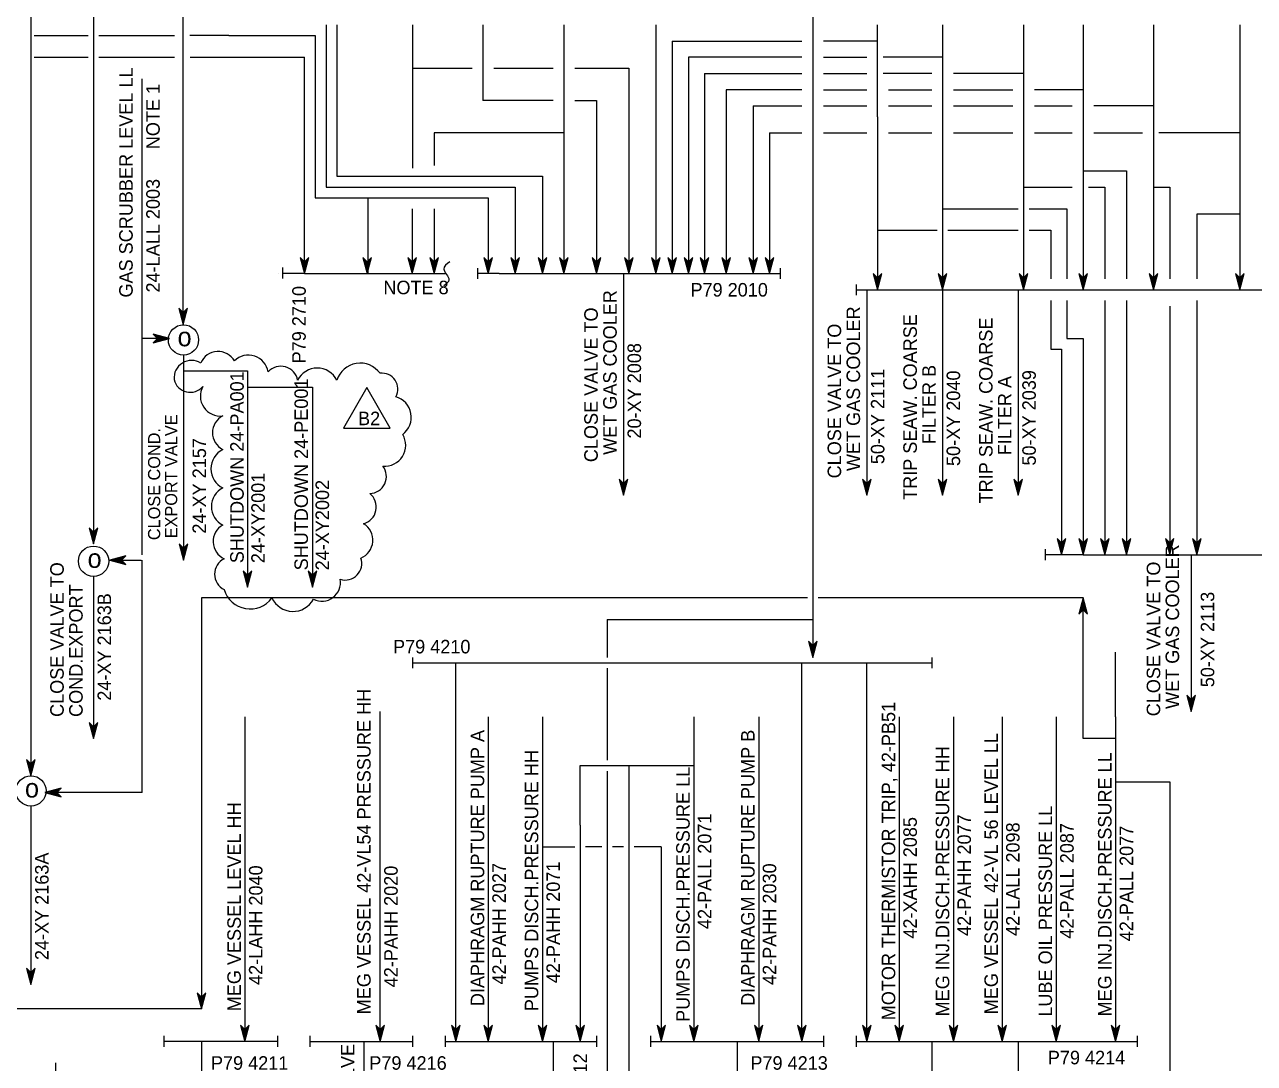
# Model space of a CAD drawing. Extents: x 0 to 841, y 0 to 594.
# Drawn here: x 114.3 to 341.7, y 225.9 to 418 of the extents above; entities that cross this region are included whole.
import ezdxf

# ---------------------------------------------------------------- set-up
doc = ezdxf.new("R2010")
doc.units = 0
for name, color, linetype in [('01-LIN-025-A', 7, 'Continuous'), ('12-LIN-100-A', 7, 'Continuous'), ('34-TXT-018', 7, 'Continuous'), ('50-REV-035-TRNG', 7, 'Continuous'), ('51-REV-035-CLD', 7, 'Continuous')]:
    doc.layers.add(name, color=color, linetype=linetype)

msp = doc.modelspace()

# ---------------------------------------------------------------- linework, layer by layer
at = {"layer": '01-LIN-025-A'}
msp.add_line((136, 320), (136, 408), dxfattribs=at)
msp.add_lwpolyline([(166, 372), (166, 380), (166, 380), (166, 412)], dxfattribs=at)
msp.add_spline([(192.88, 374.15), (191.78, 372.84), (192.72, 370.84), (191.78, 369.74)], degree=3, dxfattribs=at)
at = {"layer": '12-LIN-100-A'}
for p, q in [((115.43, 420), (115.43, 279.12)), ((127, 420), (127, 322)), ((143.53, 420), (143.53, 363)), ((260, 420), (260, 310)), ((170, 418), (170, 388)), ((172, 418), (172, 390)), ((186, 418), (186, 391.5)), ((199, 418), (199, 404)), ((214, 418), (214, 400)), ((231, 418), (231, 372)), ((272, 401), (272, 418)), ((284, 418), (284, 369)), ((299, 418), (299, 369)), ((310, 418), (310, 369)), ((323, 418), (323, 369)), ((339, 418), (339, 369)), ((116, 416), (126, 416)), ((128, 416), (142, 416)), ((152, 416), (144.8, 416)), ((152, 416), (168, 416)), ((168, 416), (168, 386)), ((234, 415), (234, 372)), ((234, 415), (258, 415)), ((272, 415), (262, 415)), ((116, 412), (126, 412)), ((128, 412), (142, 412)), ((144.88, 412), (166, 412)), ((258, 412), (237, 412)), ((237, 412), (237, 372)), ((262, 412), (270, 412)), ((284, 412), (273, 412)), ((186, 410), (197, 410)), ((201, 410), (212, 410)), ((216, 410), (226, 410)), ((226, 410), (226, 372)), ((240, 409), (240, 372)), ((240, 409), (258, 409)), ((262, 409), (270, 409)), ((282, 409), (273, 409)), ((299, 409), (286, 409)), ((258, 406), (244, 406)), ((244, 406), (244, 372)), ((262, 406), (270, 406)), ((274, 406), (282, 406)), ((286, 406), (297, 406)), ((310, 406), (301, 406)), ((212, 404), (198.98, 404)), ((216, 404), (220, 404)), ((220, 404), (220, 372)), ((249, 403), (249, 372)), ((249, 403), (258, 403)), ((262, 403), (270, 403)), ((274, 403), (282, 403)), ((286, 403), (297, 403)), ((301, 403), (308, 403)), ((323, 403), (312, 403)), ((214, 401), (214, 398)), ((272, 401), (272, 369)), ((214, 398), (190, 398)), ((190, 398), (190, 392)), ((214, 398), (214, 372)), ((252, 398), (252, 372)), ((252, 398), (258, 398)), ((262, 398), (270, 398)), ((274, 398), (282, 398)), ((286, 398), (297, 398)), ((301, 398), (308, 398)), ((312, 398), (321, 398)), ((339, 398), (324, 398)), ((172, 390), (207, 390)), ((207, 390), (210, 390)), ((210, 390), (210, 372)), ((310, 391), (317, 391)), ((317, 391), (318, 391)), ((318, 391), (318, 371)), ((170, 388), (174, 388)), ((174, 388), (202, 388)), ((202, 388), (205, 388)), ((205, 388), (205, 372)), ((299, 388), (308, 388)), ((311, 388), (314, 388)), ((314, 388), (314, 371)), ((323, 388), (326, 388)), ((326, 388), (326, 371)), ((168, 386), (200, 386)), ((177.78, 372), (177.78, 386)), ((200, 386), (200, 372)), ((185.94, 384), (185.94, 372)), ((190, 384), (190, 372)), ((284, 384), (298, 384)), ((300, 384), (307, 384)), ((307, 384), (307, 371)), ((339, 383), (331, 383)), ((331, 383), (331, 371)), ((272, 380), (282, 380)), ((282, 380), (283, 380)), ((285, 380), (286, 380)), ((286, 380), (296, 380)), ((296, 380), (298, 380)), ((300, 380), (304, 380)), ((304, 380), (304, 371)), ((161.98, 373.1), (161.98, 371.1)), ((198, 373), (198, 371)), ((254, 373), (254, 371)), ((161.26, 371.97), (161.26, 371.97)), ((166, 372), (162.05, 372)), ((166, 372), (192, 372)), ((202, 372), (198, 372)), ((202, 372), (254, 372)), ((225, 372), (225, 331)), ((268, 370), (268, 368)), ((268, 369), (328, 369)), ((270, 369), (270, 331)), ((284, 369), (284, 331)), ((298, 369), (298, 331)), ((328, 369), (374, 369)), ((304, 367), (304, 358)), ((307, 367), (307, 360)), ((314, 367), (314, 320)), ((318, 367), (318, 320)), ((331, 367), (331, 320)), ((326, 366), (326, 320)), ((140.79, 359.98), (136, 359.98)), ((141.03, 360), (141.03, 360)), ((307, 360), (310, 360)), ((310, 360), (310, 320)), ((304, 358), (306, 358)), ((306, 358), (306, 320)), ((143.64, 356.93), (143.64, 319.01)), ((143.64, 354), (155.5, 354)), ((155.5, 354), (155.5, 314)), ((155.5, 351), (167.5, 351)), ((167.5, 351), (167.5, 314)), ((303, 321), (303, 319)), ((130, 319), (135.83, 319)), ((136, 276), (136, 319)), ((310, 320), (303, 320)), ((310, 320), (390.66, 320)), ((330, 320), (330, 291)), ((127, 316), (127, 286)), ((160, 312), (147, 312)), ((147, 312), (147, 236)), ((259, 312), (160, 312)), ((265, 312), (261, 312)), ((310, 312), (265, 312)), ((310, 286), (310, 312)), ((260, 310), (260, 301)), ((222, 308), (260, 308)), ((222, 308), (222, 301)), ((186, 301), (186, 299)), ((282, 301), (282, 299)), ((316, 290), (316, 302)), ((186, 300), (282, 300)), ((194, 230), (194, 300)), ((222, 299), (222, 282)), ((258, 230), (258, 300)), ((270, 230), (270, 300)), ((155, 290), (155, 230)), ((180, 230), (180, 291)), ((200, 290), (200, 230)), ((210, 290), (210, 230)), ((238, 290), (238, 230)), ((250, 290), (250, 230)), ((276, 290), (276, 230)), ((286, 290), (286, 230)), ((295, 290), (295, 230)), ((305, 290), (305, 230)), ((316, 290), (316, 230)), ((316, 286), (310, 286)), ((217, 270), (217, 281)), ((217, 281), (238, 281)), ((222, 280), (222, 224)), ((226, 281), (226, 200)), ((238, 281), (238, 281)), ((316, 278), (326, 278)), ((326, 278), (326, 170)), ((136, 276), (119, 276)), ((115.43, 273.52), (115.43, 240.52)), ((217, 270), (217, 230)), ((210, 266), (216, 266)), ((221, 266), (218, 266)), ((225, 266), (223, 266)), ((232, 266), (227, 266)), ((232, 266), (232, 230)), ((147, 236), (90, 236)), ((140, 231), (140, 229)), ((161, 230), (140, 230)), ((147, 230), (147, 230)), ((147, 230), (147, 170)), ((161, 231), (161, 229)), ((167, 231), (167, 229)), ((167, 230), (186, 230)), ((177, 230), (177, 170)), ((186, 231), (186, 229)), ((192, 231), (192, 229)), ((192, 230), (220, 230)), ((212, 230), (212, 170)), ((220, 231), (220, 229)), ((230, 231), (230, 229)), ((230, 230), (262, 230)), ((243, 230), (243, 230)), ((246, 230), (246, 170)), ((262, 231), (262, 229)), ((268, 231), (268, 229)), ((268, 230), (303, 230)), ((282, 230), (282, 170)), ((298, 230), (298, 222)), ((303, 230), (315, 230)), ((313, 230), (313, 230)), ((315, 230), (315, 230)), ((315, 230), (320, 230)), ((320, 231), (320, 229)), ((120, 226), (120, 198))]:
    msp.add_line(p, q, dxfattribs=at)
for centre in [(143.64, 359.73), (127.01, 318.8), (127.01, 318.8), (115.43, 276.32), (115.43, 276.32)]:
    msp.add_circle(centre, 2.8, dxfattribs=at)
at = {"layer": '34-TXT-018'}
for p, q in [((166, 374.2), (165.2, 375)), ((165.2, 375), (166, 372)), ((166, 374), (165.4, 374.6)), ((165.4, 374.6), (166, 372.4)), ((166, 373.8), (165.6, 374.2)), ((165.6, 374.2), (166, 372.8)), ((166, 373.6), (165.8, 373.8)), ((165.8, 373.8), (166, 373.2)), ((166, 372), (166.8, 375)), ((166.8, 375), (166, 374.2)), ((166, 372.4), (166.6, 374.6)), ((166.6, 374.6), (166, 374)), ((166, 372.8), (166.4, 374.2)), ((166.4, 374.2), (166, 373.8)), ((166, 373.2), (166.2, 373.8)), ((166.2, 373.8), (166, 373.6)), ((177.62, 374.2), (176.82, 375)), ((176.82, 375), (177.62, 372)), ((177.62, 374), (177.02, 374.6)), ((177.02, 374.6), (177.62, 372.4)), ((177.62, 373.8), (177.22, 374.2)), ((177.22, 374.2), (177.62, 372.8)), ((177.62, 373.6), (177.42, 373.8)), ((177.42, 373.8), (177.62, 373.2)), ((177.62, 372), (178.42, 375)), ((178.42, 375), (177.62, 374.2)), ((177.62, 372.4), (178.22, 374.6)), ((178.22, 374.6), (177.62, 374)), ((177.62, 372.8), (178.02, 374.2)), ((178.02, 374.2), (177.62, 373.8)), ((177.62, 373.2), (177.82, 373.8)), ((177.82, 373.8), (177.62, 373.6)), ((185.94, 374.2), (185.14, 375)), ((185.14, 375), (185.94, 372)), ((185.94, 374), (185.34, 374.6)), ((185.34, 374.6), (185.94, 372.4)), ((185.94, 373.8), (185.54, 374.2)), ((185.54, 374.2), (185.94, 372.8)), ((185.94, 373.6), (185.74, 373.8)), ((185.74, 373.8), (185.94, 373.2)), ((185.94, 372), (186.74, 375)), ((186.74, 375), (185.94, 374.2)), ((185.94, 372.4), (186.54, 374.6)), ((186.54, 374.6), (185.94, 374)), ((185.94, 372.8), (186.34, 374.2)), ((186.34, 374.2), (185.94, 373.8)), ((185.94, 373.2), (186.14, 373.8)), ((186.14, 373.8), (185.94, 373.6)), ((190, 374.2), (189.2, 375)), ((189.2, 375), (190, 372)), ((190, 374), (189.4, 374.6)), ((189.4, 374.6), (190, 372.4)), ((190, 373.8), (189.6, 374.2)), ((189.6, 374.2), (190, 372.8)), ((190, 373.6), (189.8, 373.8)), ((189.8, 373.8), (190, 373.2)), ((190, 372), (190.8, 375)), ((190.8, 375), (190, 374.2)), ((190, 372.4), (190.6, 374.6)), ((190.6, 374.6), (190, 374)), ((190, 372.8), (190.4, 374.2)), ((190.4, 374.2), (190, 373.8)), ((190, 373.2), (190.2, 373.8)), ((190.2, 373.8), (190, 373.6)), ((200, 374.2), (199.2, 375)), ((199.2, 375), (200, 372)), ((200, 374), (199.4, 374.6)), ((199.4, 374.6), (200, 372.4)), ((200, 373.8), (199.6, 374.2)), ((199.6, 374.2), (200, 372.8)), ((200, 373.6), (199.8, 373.8)), ((199.8, 373.8), (200, 373.2)), ((200, 372), (200.8, 375)), ((200.8, 375), (200, 374.2)), ((200, 372.4), (200.6, 374.6)), ((200.6, 374.6), (200, 374)), ((200, 372.8), (200.4, 374.2)), ((200.4, 374.2), (200, 373.8)), ((200, 373.2), (200.2, 373.8)), ((200.2, 373.8), (200, 373.6)), ((205, 374.2), (204.2, 375)), ((204.2, 375), (205, 372)), ((205, 374), (204.4, 374.6)), ((204.4, 374.6), (205, 372.4)), ((205, 373.8), (204.6, 374.2)), ((204.6, 374.2), (205, 372.8)), ((205, 373.6), (204.8, 373.8)), ((204.8, 373.8), (205, 373.2)), ((205, 372), (205.8, 375)), ((205.8, 375), (205, 374.2)), ((205, 372.4), (205.6, 374.6)), ((205.6, 374.6), (205, 374)), ((205, 372.8), (205.4, 374.2)), ((205.4, 374.2), (205, 373.8)), ((205, 373.2), (205.2, 373.8)), ((205.2, 373.8), (205, 373.6)), ((210, 374.2), (209.2, 375)), ((209.2, 375), (210, 372)), ((210, 374), (209.4, 374.6)), ((209.4, 374.6), (210, 372.4)), ((210, 373.8), (209.6, 374.2)), ((209.6, 374.2), (210, 372.8)), ((210, 373.6), (209.8, 373.8)), ((209.8, 373.8), (210, 373.2)), ((210, 372), (210.8, 375)), ((210.8, 375), (210, 374.2)), ((210, 372.4), (210.6, 374.6)), ((210.6, 374.6), (210, 374)), ((210, 372.8), (210.4, 374.2)), ((210.4, 374.2), (210, 373.8)), ((210, 373.2), (210.2, 373.8)), ((210.2, 373.8), (210, 373.6)), ((214, 374.2), (213.2, 375)), ((213.2, 375), (214, 372)), ((214, 374), (213.4, 374.6)), ((213.4, 374.6), (214, 372.4)), ((214, 373.8), (213.6, 374.2)), ((213.6, 374.2), (214, 372.8)), ((214, 373.6), (213.8, 373.8)), ((213.8, 373.8), (214, 373.2)), ((214, 372), (214.8, 375)), ((214.8, 375), (214, 374.2)), ((214, 372.4), (214.6, 374.6)), ((214.6, 374.6), (214, 374)), ((214, 372.8), (214.4, 374.2)), ((214.4, 374.2), (214, 373.8)), ((214, 373.2), (214.2, 373.8)), ((214.2, 373.8), (214, 373.6)), ((220, 374.2), (219.2, 375)), ((219.2, 375), (220, 372)), ((220, 374), (219.4, 374.6)), ((219.4, 374.6), (220, 372.4)), ((220, 373.8), (219.6, 374.2)), ((219.6, 374.2), (220, 372.8)), ((220, 373.6), (219.8, 373.8)), ((219.8, 373.8), (220, 373.2)), ((220, 372), (220.8, 375)), ((220.8, 375), (220, 374.2)), ((220, 372.4), (220.6, 374.6)), ((220.6, 374.6), (220, 374)), ((220, 372.8), (220.4, 374.2)), ((220.4, 374.2), (220, 373.8)), ((220, 373.2), (220.2, 373.8)), ((220.2, 373.8), (220, 373.6)), ((226, 374.2), (225.2, 375)), ((225.2, 375), (226, 372)), ((226, 374), (225.4, 374.6)), ((225.4, 374.6), (226, 372.4)), ((226, 373.8), (225.6, 374.2)), ((225.6, 374.2), (226, 372.8)), ((226, 373.6), (225.8, 373.8)), ((225.8, 373.8), (226, 373.2)), ((226, 372), (226.8, 375)), ((226.8, 375), (226, 374.2)), ((226, 372.4), (226.6, 374.6)), ((226.6, 374.6), (226, 374)), ((226, 372.8), (226.4, 374.2)), ((226.4, 374.2), (226, 373.8)), ((226, 373.2), (226.2, 373.8)), ((226.2, 373.8), (226, 373.6)), ((231, 374.2), (230.2, 375)), ((230.2, 375), (231, 372)), ((231, 374), (230.4, 374.6)), ((230.4, 374.6), (231, 372.4)), ((231, 373.8), (230.6, 374.2)), ((230.6, 374.2), (231, 372.8)), ((231, 373.6), (230.8, 373.8)), ((230.8, 373.8), (231, 373.2)), ((231, 372), (231.8, 375)), ((231.8, 375), (231, 374.2)), ((231, 372.4), (231.6, 374.6)), ((231.6, 374.6), (231, 374)), ((231, 372.8), (231.4, 374.2)), ((231.4, 374.2), (231, 373.8)), ((231, 373.2), (231.2, 373.8)), ((231.2, 373.8), (231, 373.6)), ((234, 374.2), (233.2, 375)), ((233.2, 375), (234, 372)), ((234, 374), (233.4, 374.6)), ((233.4, 374.6), (234, 372.4)), ((234, 373.8), (233.6, 374.2)), ((233.6, 374.2), (234, 372.8)), ((234, 373.6), (233.8, 373.8)), ((233.8, 373.8), (234, 373.2)), ((234, 372), (234.8, 375)), ((234.8, 375), (234, 374.2)), ((234, 372.4), (234.6, 374.6)), ((234.6, 374.6), (234, 374)), ((234, 372.8), (234.4, 374.2)), ((234.4, 374.2), (234, 373.8)), ((234, 373.2), (234.2, 373.8)), ((234.2, 373.8), (234, 373.6)), ((237, 374.2), (236.2, 375)), ((236.2, 375), (237, 372)), ((237, 374), (236.4, 374.6)), ((236.4, 374.6), (237, 372.4)), ((237, 373.8), (236.6, 374.2)), ((236.6, 374.2), (237, 372.8)), ((237, 373.6), (236.8, 373.8)), ((236.8, 373.8), (237, 373.2)), ((237, 372), (237.8, 375)), ((237.8, 375), (237, 374.2)), ((237, 372.4), (237.6, 374.6)), ((237.6, 374.6), (237, 374)), ((237, 372.8), (237.4, 374.2)), ((237.4, 374.2), (237, 373.8)), ((237, 373.2), (237.2, 373.8)), ((237.2, 373.8), (237, 373.6)), ((240, 374.2), (239.2, 375)), ((239.2, 375), (240, 372)), ((240, 374), (239.4, 374.6)), ((239.4, 374.6), (240, 372.4)), ((240, 373.8), (239.6, 374.2)), ((239.6, 374.2), (240, 372.8)), ((240, 373.6), (239.8, 373.8)), ((239.8, 373.8), (240, 373.2)), ((240, 372), (240.8, 375)), ((240.8, 375), (240, 374.2)), ((240, 372.4), (240.6, 374.6)), ((240.6, 374.6), (240, 374)), ((240, 372.8), (240.4, 374.2)), ((240.4, 374.2), (240, 373.8)), ((240, 373.2), (240.2, 373.8)), ((240.2, 373.8), (240, 373.6)), ((244, 374.2), (243.2, 375)), ((243.2, 375), (244, 372)), ((244, 374), (243.4, 374.6)), ((243.4, 374.6), (244, 372.4)), ((244, 373.8), (243.6, 374.2)), ((243.6, 374.2), (244, 372.8)), ((244, 373.6), (243.8, 373.8)), ((243.8, 373.8), (244, 373.2)), ((244, 372), (244.8, 375)), ((244.8, 375), (244, 374.2)), ((244, 372.4), (244.6, 374.6)), ((244.6, 374.6), (244, 374)), ((244, 372.8), (244.4, 374.2)), ((244.4, 374.2), (244, 373.8)), ((244, 373.2), (244.2, 373.8)), ((244.2, 373.8), (244, 373.6)), ((249, 374.2), (248.2, 375)), ((248.2, 375), (249, 372)), ((249, 374), (248.4, 374.6)), ((248.4, 374.6), (249, 372.4)), ((249, 373.8), (248.6, 374.2)), ((248.6, 374.2), (249, 372.8)), ((249, 373.6), (248.8, 373.8)), ((248.8, 373.8), (249, 373.2)), ((249, 372), (249.8, 375)), ((249.8, 375), (249, 374.2)), ((249, 372.4), (249.6, 374.6)), ((249.6, 374.6), (249, 374)), ((249, 372.8), (249.4, 374.2)), ((249.4, 374.2), (249, 373.8)), ((249, 373.2), (249.2, 373.8)), ((249.2, 373.8), (249, 373.6)), ((252, 374.2), (251.2, 375)), ((251.2, 375), (252, 372)), ((252, 374), (251.4, 374.6)), ((251.4, 374.6), (252, 372.4)), ((252, 373.8), (251.6, 374.2)), ((251.6, 374.2), (252, 372.8)), ((252, 373.6), (251.8, 373.8)), ((251.8, 373.8), (252, 373.2)), ((252, 372), (252.8, 375)), ((252.8, 375), (252, 374.2)), ((252, 372.4), (252.6, 374.6)), ((252.6, 374.6), (252, 374)), ((252, 372.8), (252.4, 374.2)), ((252.4, 374.2), (252, 373.8)), ((252, 373.2), (252.2, 373.8)), ((252.2, 373.8), (252, 373.6)), ((272, 371.2), (271.2, 372)), ((271.2, 372), (272, 369)), ((272, 371), (271.4, 371.6)), ((271.4, 371.6), (272, 369.4)), ((272, 370.8), (271.6, 371.2)), ((271.6, 371.2), (272, 369.8)), ((272, 370.6), (271.8, 370.8)), ((271.8, 370.8), (272, 370.2)), ((272, 369), (272.8, 372)), ((272.8, 372), (272, 371.2)), ((272, 369.4), (272.6, 371.6)), ((272.6, 371.6), (272, 371)), ((272, 369.8), (272.4, 371.2)), ((272.4, 371.2), (272, 370.8)), ((272, 370.2), (272.2, 370.8)), ((272.2, 370.8), (272, 370.6)), ((284, 371.2), (283.2, 372)), ((283.2, 372), (284, 369)), ((284, 371), (283.4, 371.6)), ((283.4, 371.6), (284, 369.4)), ((284, 370.8), (283.6, 371.2)), ((283.6, 371.2), (284, 369.8)), ((284, 370.6), (283.8, 370.8)), ((283.8, 370.8), (284, 370.2)), ((284, 369), (284.8, 372)), ((284.8, 372), (284, 371.2)), ((284, 369.4), (284.6, 371.6)), ((284.6, 371.6), (284, 371)), ((284, 369.8), (284.4, 371.2)), ((284.4, 371.2), (284, 370.8)), ((284, 370.2), (284.2, 370.8)), ((284.2, 370.8), (284, 370.6)), ((299, 371.2), (298.2, 372)), ((298.2, 372), (299, 369)), ((299, 371), (298.4, 371.6)), ((298.4, 371.6), (299, 369.4)), ((299, 370.8), (298.6, 371.2)), ((298.6, 371.2), (299, 369.8)), ((299, 370.6), (298.8, 370.8)), ((298.8, 370.8), (299, 370.2)), ((299, 369), (299.8, 372)), ((299.8, 372), (299, 371.2)), ((299, 369.4), (299.6, 371.6)), ((299.6, 371.6), (299, 371)), ((299, 369.8), (299.4, 371.2)), ((299.4, 371.2), (299, 370.8)), ((299, 370.2), (299.2, 370.8)), ((299.2, 370.8), (299, 370.6)), ((310, 371.2), (309.2, 372)), ((309.2, 372), (310, 369)), ((310, 371), (309.4, 371.6)), ((309.4, 371.6), (310, 369.4)), ((310, 370.8), (309.6, 371.2)), ((309.6, 371.2), (310, 369.8)), ((310, 370.6), (309.8, 370.8)), ((309.8, 370.8), (310, 370.2)), ((310, 369), (310.8, 372)), ((310.8, 372), (310, 371.2)), ((310, 369.4), (310.6, 371.6)), ((310.6, 371.6), (310, 371)), ((310, 369.8), (310.4, 371.2)), ((310.4, 371.2), (310, 370.8)), ((310, 370.2), (310.2, 370.8)), ((310.2, 370.8), (310, 370.6)), ((323, 371.2), (322.2, 372)), ((322.2, 372), (323, 369)), ((323, 371), (322.4, 371.6)), ((322.4, 371.6), (323, 369.4)), ((323, 370.8), (322.6, 371.2)), ((322.6, 371.2), (323, 369.8)), ((323, 370.6), (322.8, 370.8)), ((322.8, 370.8), (323, 370.2)), ((323, 369), (323.8, 372)), ((323.8, 372), (323, 371.2)), ((323, 369.4), (323.6, 371.6)), ((323.6, 371.6), (323, 371)), ((323, 369.8), (323.4, 371.2)), ((323.4, 371.2), (323, 370.8)), ((323, 370.2), (323.2, 370.8)), ((323.2, 370.8), (323, 370.6)), ((339, 371.2), (338.2, 372)), ((338.2, 372), (339, 369)), ((339, 371), (338.4, 371.6)), ((338.4, 371.6), (339, 369.4)), ((339, 370.8), (338.6, 371.2)), ((338.6, 371.2), (339, 369.8)), ((339, 370.6), (338.8, 370.8)), ((338.8, 370.8), (339, 370.2)), ((339, 369), (339.8, 372)), ((339.8, 372), (339, 371.2)), ((339, 369.4), (339.6, 371.6)), ((339.6, 371.6), (339, 371)), ((339, 369.8), (339.4, 371.2)), ((339.4, 371.2), (339, 370.8)), ((339, 370.2), (339.2, 370.8)), ((339.2, 370.8), (339, 370.6)), ((143.56, 364.78), (142.76, 365.58)), ((142.76, 365.58), (143.56, 362.58)), ((143.56, 364.58), (142.96, 365.18)), ((142.96, 365.18), (143.56, 362.98)), ((143.56, 364.38), (143.16, 364.78)), ((143.16, 364.78), (143.56, 363.38)), ((143.56, 364.18), (143.36, 364.38)), ((143.36, 364.38), (143.56, 363.78)), ((143.56, 362.58), (144.36, 365.58)), ((144.36, 365.58), (143.56, 364.78)), ((143.56, 362.98), (144.16, 365.18)), ((144.16, 365.18), (143.56, 364.58)), ((143.56, 363.38), (143.96, 364.78)), ((143.96, 364.78), (143.56, 364.38)), ((143.56, 363.78), (143.76, 364.38)), ((143.76, 364.38), (143.56, 364.18)), ((141.03, 360), (138.03, 360.8)), ((138.03, 360.8), (138.83, 360)), ((138.83, 360), (138.03, 359.2)), ((138.03, 359.2), (141.03, 360)), ((140.63, 360), (138.43, 360.6)), ((138.43, 360.6), (139.03, 360)), ((139.03, 360), (138.43, 359.4)), ((138.43, 359.4), (140.63, 360)), ((140.23, 360), (138.83, 360.4)), ((138.83, 360.4), (139.23, 360)), ((139.23, 360), (138.83, 359.6)), ((138.83, 359.6), (140.23, 360)), ((139.83, 360), (139.23, 360.2)), ((139.23, 360.2), (139.43, 360)), ((139.43, 360), (139.23, 359.8)), ((139.23, 359.8), (139.83, 360)), ((225, 333.2), (224.2, 334)), ((224.2, 334), (225, 331)), ((225, 333), (224.4, 333.6)), ((224.4, 333.6), (225, 331.4)), ((225, 332.8), (224.6, 333.2)), ((224.6, 333.2), (225, 331.8)), ((225, 332.6), (224.8, 332.8)), ((224.8, 332.8), (225, 332.2)), ((225, 331), (225.8, 334)), ((225.8, 334), (225, 333.2)), ((225, 331.4), (225.6, 333.6)), ((225.6, 333.6), (225, 333)), ((225, 331.8), (225.4, 333.2)), ((225.4, 333.2), (225, 332.8)), ((225, 332.2), (225.2, 332.8)), ((225.2, 332.8), (225, 332.6)), ((270, 333.2), (269.2, 334)), ((269.2, 334), (270, 331)), ((270, 333), (269.4, 333.6)), ((269.4, 333.6), (270, 331.4)), ((270, 332.8), (269.6, 333.2)), ((269.6, 333.2), (270, 331.8)), ((270, 332.6), (269.8, 332.8)), ((269.8, 332.8), (270, 332.2)), ((270, 331), (270.8, 334)), ((270.8, 334), (270, 333.2)), ((270, 331.4), (270.6, 333.6)), ((270.6, 333.6), (270, 333)), ((270, 331.8), (270.4, 333.2)), ((270.4, 333.2), (270, 332.8)), ((270, 332.2), (270.2, 332.8)), ((270.2, 332.8), (270, 332.6)), ((284, 333.2), (283.2, 334)), ((283.2, 334), (284, 331)), ((284, 333), (283.4, 333.6)), ((283.4, 333.6), (284, 331.4)), ((284, 332.8), (283.6, 333.2)), ((283.6, 333.2), (284, 331.8)), ((284, 332.6), (283.8, 332.8)), ((283.8, 332.8), (284, 332.2)), ((284, 331), (284.8, 334)), ((284.8, 334), (284, 333.2)), ((284, 331.4), (284.6, 333.6)), ((284.6, 333.6), (284, 333)), ((284, 331.8), (284.4, 333.2)), ((284.4, 333.2), (284, 332.8)), ((284, 332.2), (284.2, 332.8)), ((284.2, 332.8), (284, 332.6)), ((298, 333.2), (297.2, 334)), ((297.2, 334), (298, 331)), ((298, 333), (297.4, 333.6)), ((297.4, 333.6), (298, 331.4)), ((298, 332.8), (297.6, 333.2)), ((297.6, 333.2), (298, 331.8)), ((298, 332.6), (297.8, 332.8)), ((297.8, 332.8), (298, 332.2)), ((298, 331), (298.8, 334)), ((298.8, 334), (298, 333.2)), ((298, 331.4), (298.6, 333.6)), ((298.6, 333.6), (298, 333)), ((298, 331.8), (298.4, 333.2)), ((298.4, 333.2), (298, 332.8)), ((298, 332.2), (298.2, 332.8)), ((298.2, 332.8), (298, 332.6)), ((127, 324.2), (126.2, 325)), ((126.2, 325), (127, 322)), ((127, 324), (126.4, 324.6)), ((126.4, 324.6), (127, 322.4)), ((127, 323.8), (126.6, 324.2)), ((126.6, 324.2), (127, 322.8)), ((127, 323.6), (126.8, 323.8)), ((126.8, 323.8), (127, 323.2)), ((127, 322), (127.8, 325)), ((127.8, 325), (127, 324.2)), ((127, 322.4), (127.6, 324.6)), ((127.6, 324.6), (127, 324)), ((127, 322.8), (127.4, 324.2)), ((127.4, 324.2), (127, 323.8)), ((127, 323.2), (127.2, 323.8)), ((127.2, 323.8), (127, 323.6)), ((306, 322.2), (305.2, 323)), ((305.2, 323), (306, 320)), ((306, 320), (306.8, 323)), ((306.8, 323), (306, 322.2)), ((310, 322.2), (309.2, 323)), ((309.2, 323), (310, 320)), ((310, 320), (310.8, 323)), ((310.8, 323), (310, 322.2)), ((314, 322.2), (313.2, 323)), ((313.2, 323), (314, 320)), ((314, 320), (314.8, 323)), ((314.8, 323), (314, 322.2)), ((318, 322.2), (317.2, 323)), ((317.2, 323), (318, 320)), ((318, 320), (318.8, 323)), ((318.8, 323), (318, 322.2)), ((326, 322.2), (325.2, 323)), ((325.2, 323), (326, 320)), ((326, 320), (326.8, 323)), ((326.8, 323), (326, 322.2)), ((331, 322.2), (330.2, 323)), ((330.2, 323), (331, 320)), ((331, 320), (331.8, 323)), ((331.8, 323), (331, 322.2)), ((143.64, 321.21), (142.84, 322.01)), ((142.84, 322.01), (143.64, 319.01)), ((143.64, 321.01), (143.04, 321.61)), ((143.04, 321.61), (143.64, 319.41)), ((143.64, 320.81), (143.24, 321.21)), ((143.24, 321.21), (143.64, 319.81)), ((143.64, 320.61), (143.44, 320.81)), ((143.44, 320.81), (143.64, 320.21)), ((143.64, 319.01), (144.44, 322.01)), ((144.44, 322.01), (143.64, 321.21)), ((143.64, 319.41), (144.24, 321.61)), ((144.24, 321.61), (143.64, 321.01)), ((143.64, 319.81), (144.04, 321.21)), ((144.04, 321.21), (143.64, 320.81)), ((143.64, 320.21), (143.84, 320.81)), ((143.84, 320.81), (143.64, 320.61)), ((306, 322), (305.4, 322.6)), ((305.4, 322.6), (306, 320.4)), ((306, 321.8), (305.6, 322.2)), ((305.6, 322.2), (306, 320.8)), ((306, 321.6), (305.8, 321.8)), ((305.8, 321.8), (306, 321.2)), ((306, 320.4), (306.6, 322.6)), ((306.6, 322.6), (306, 322)), ((306, 320.8), (306.4, 322.2)), ((306.4, 322.2), (306, 321.8)), ((306, 321.2), (306.2, 321.8)), ((306.2, 321.8), (306, 321.6)), ((310, 322), (309.4, 322.6)), ((309.4, 322.6), (310, 320.4)), ((310, 321.8), (309.6, 322.2)), ((309.6, 322.2), (310, 320.8)), ((310, 321.6), (309.8, 321.8)), ((309.8, 321.8), (310, 321.2)), ((310, 320.4), (310.6, 322.6)), ((310.6, 322.6), (310, 322)), ((310, 320.8), (310.4, 322.2)), ((310.4, 322.2), (310, 321.8)), ((310, 321.2), (310.2, 321.8)), ((310.2, 321.8), (310, 321.6)), ((314, 322), (313.4, 322.6)), ((313.4, 322.6), (314, 320.4)), ((314, 321.8), (313.6, 322.2)), ((313.6, 322.2), (314, 320.8)), ((314, 321.6), (313.8, 321.8)), ((313.8, 321.8), (314, 321.2)), ((314, 320.4), (314.6, 322.6)), ((314.6, 322.6), (314, 322)), ((314, 320.8), (314.4, 322.2)), ((314.4, 322.2), (314, 321.8)), ((314, 321.2), (314.2, 321.8)), ((314.2, 321.8), (314, 321.6)), ((318, 322), (317.4, 322.6)), ((317.4, 322.6), (318, 320.4)), ((318, 321.8), (317.6, 322.2)), ((317.6, 322.2), (318, 320.8)), ((318, 321.6), (317.8, 321.8)), ((317.8, 321.8), (318, 321.2)), ((318, 320.4), (318.6, 322.6)), ((318.6, 322.6), (318, 322)), ((318, 320.8), (318.4, 322.2)), ((318.4, 322.2), (318, 321.8)), ((318, 321.2), (318.2, 321.8)), ((318.2, 321.8), (318, 321.6)), ((326, 322), (325.4, 322.6)), ((325.4, 322.6), (326, 320.4)), ((326, 321.8), (325.6, 322.2)), ((325.6, 322.2), (326, 320.8)), ((326, 321.6), (325.8, 321.8)), ((325.8, 321.8), (326, 321.2)), ((326, 320.4), (326.6, 322.6)), ((326.6, 322.6), (326, 322)), ((326, 320.8), (326.4, 322.2)), ((326.4, 322.2), (326, 321.8)), ((326, 321.2), (326.2, 321.8)), ((326.2, 321.8), (326, 321.6)), ((331, 322), (330.4, 322.6)), ((330.4, 322.6), (331, 320.4)), ((331, 321.8), (330.6, 322.2)), ((330.6, 322.2), (331, 320.8)), ((331, 321.6), (330.8, 321.8)), ((330.8, 321.8), (331, 321.2)), ((331, 320.4), (331.6, 322.6)), ((331.6, 322.6), (331, 322)), ((331, 320.8), (331.4, 322.2)), ((331.4, 322.2), (331, 321.8)), ((331, 321.2), (331.2, 321.8)), ((331.2, 321.8), (331, 321.6)), ((133, 319.8), (130, 319)), ((130, 319), (133, 318.2)), ((132.6, 319.6), (130.4, 319)), ((130.4, 319), (132.6, 318.4)), ((132.2, 319.4), (130.8, 319)), ((130.8, 319), (132.2, 318.6)), ((131.8, 319.2), (131.2, 319)), ((131.2, 319), (131.8, 318.8)), ((131.6, 319), (131.8, 319.2)), ((131.8, 318.8), (131.6, 319)), ((131.8, 319), (132.2, 319.4)), ((132.2, 318.6), (131.8, 319)), ((132, 319), (132.6, 319.6)), ((132.6, 318.4), (132, 319)), ((132.2, 319), (133, 319.8)), ((133, 318.2), (132.2, 319)), ((155.5, 316.2), (154.7, 317)), ((154.7, 317), (155.5, 314)), ((155.5, 316), (154.9, 316.6)), ((154.9, 316.6), (155.5, 314.4)), ((155.5, 315.8), (155.1, 316.2)), ((155.1, 316.2), (155.5, 314.8)), ((155.5, 314), (156.3, 317)), ((156.3, 317), (155.5, 316.2)), ((155.5, 314.4), (156.1, 316.6)), ((156.1, 316.6), (155.5, 316)), ((155.5, 314.8), (155.9, 316.2)), ((155.9, 316.2), (155.5, 315.8)), ((167.5, 316.2), (166.7, 317)), ((166.7, 317), (167.5, 314)), ((167.5, 316), (166.9, 316.6)), ((166.9, 316.6), (167.5, 314.4)), ((167.5, 315.8), (167.1, 316.2)), ((167.1, 316.2), (167.5, 314.8)), ((167.5, 314), (168.3, 317)), ((168.3, 317), (167.5, 316.2)), ((167.5, 314.4), (168.1, 316.6)), ((168.1, 316.6), (167.5, 316)), ((167.5, 314.8), (167.9, 316.2)), ((167.9, 316.2), (167.5, 315.8)), ((155.5, 315.6), (155.3, 315.8)), ((155.3, 315.8), (155.5, 315.2)), ((155.5, 315.2), (155.7, 315.8)), ((155.7, 315.8), (155.5, 315.6)), ((167.5, 315.6), (167.3, 315.8)), ((167.3, 315.8), (167.5, 315.2)), ((167.5, 315.2), (167.7, 315.8)), ((167.7, 315.8), (167.5, 315.6)), ((310, 312), (309.2, 309)), ((310, 311.6), (309.4, 309.4)), ((310.8, 309), (310, 312)), ((310.6, 309.4), (310, 311.6)), ((309.2, 309), (310, 309.8)), ((309.4, 309.4), (310, 310)), ((310, 311.2), (309.6, 309.8)), ((309.6, 309.8), (310, 310.2)), ((310, 310.8), (309.8, 310.2)), ((309.8, 310.2), (310, 310.4)), ((310.4, 309.8), (310, 311.2)), ((310.2, 310.2), (310, 310.8)), ((310, 310.4), (310.2, 310.2)), ((310, 310.2), (310.4, 309.8)), ((310, 310), (310.6, 309.4)), ((310, 309.8), (310.8, 309)), ((260, 303.2), (259.2, 304)), ((259.2, 304), (260, 301)), ((260, 303), (259.4, 303.6)), ((259.4, 303.6), (260, 301.4)), ((260, 302.8), (259.6, 303.2)), ((259.6, 303.2), (260, 301.8)), ((260, 302.6), (259.8, 302.8)), ((259.8, 302.8), (260, 302.2)), ((260, 301), (260.8, 304)), ((260.8, 304), (260, 303.2)), ((260, 301.4), (260.6, 303.6)), ((260.6, 303.6), (260, 303)), ((260, 301.8), (260.4, 303.2)), ((260.4, 303.2), (260, 302.8)), ((260, 302.2), (260.2, 302.8)), ((260.2, 302.8), (260, 302.6)), ((330, 293.2), (329.2, 294)), ((329.2, 294), (330, 291)), ((330, 293), (329.4, 293.6)), ((329.4, 293.6), (330, 291.4)), ((330, 291), (330.8, 294)), ((330.8, 294), (330, 293.2)), ((330, 291.4), (330.6, 293.6)), ((330.6, 293.6), (330, 293)), ((330, 292.8), (329.6, 293.2)), ((329.6, 293.2), (330, 291.8)), ((330, 292.6), (329.8, 292.8)), ((329.8, 292.8), (330, 292.2)), ((330, 291.8), (330.4, 293.2)), ((330.4, 293.2), (330, 292.8)), ((330, 292.2), (330.2, 292.8)), ((330.2, 292.8), (330, 292.6)), ((127, 288.2), (126.2, 289)), ((126.2, 289), (127, 286)), ((127, 286), (127.8, 289)), ((127.8, 289), (127, 288.2)), ((127, 288), (126.4, 288.6)), ((126.4, 288.6), (127, 286.4)), ((127, 287.8), (126.6, 288.2)), ((126.6, 288.2), (127, 286.8)), ((127, 287.6), (126.8, 287.8)), ((126.8, 287.8), (127, 287.2)), ((127, 286.4), (127.6, 288.6)), ((127.6, 288.6), (127, 288)), ((127, 286.8), (127.4, 288.2)), ((127.4, 288.2), (127, 287.8)), ((127, 287.2), (127.2, 287.8)), ((127.2, 287.8), (127, 287.6)), ((115.43, 281.32), (114.63, 282.12)), ((114.63, 282.12), (115.43, 279.12)), ((115.43, 279.12), (116.23, 282.12)), ((116.23, 282.12), (115.43, 281.32)), ((115.43, 281.12), (114.83, 281.72)), ((114.83, 281.72), (115.43, 279.52)), ((115.43, 280.92), (115.03, 281.32)), ((115.03, 281.32), (115.43, 279.92)), ((115.43, 280.72), (115.23, 280.92)), ((115.23, 280.92), (115.43, 280.32)), ((115.43, 279.52), (116.03, 281.72)), ((116.03, 281.72), (115.43, 281.12)), ((115.43, 279.92), (115.83, 281.32)), ((115.83, 281.32), (115.43, 280.92)), ((115.43, 280.32), (115.63, 280.92)), ((115.63, 280.92), (115.43, 280.72)), ((121, 276.8), (118, 276)), ((118, 276), (121, 275.2)), ((120.6, 276.6), (118.4, 276)), ((118.4, 276), (120.6, 275.4)), ((120.2, 276.4), (118.8, 276)), ((118.8, 276), (120.2, 275.6)), ((119.8, 276.2), (119.2, 276)), ((119.2, 276), (119.8, 275.8)), ((119.6, 276), (119.8, 276.2)), ((119.8, 275.8), (119.6, 276)), ((119.8, 276), (120.2, 276.4)), ((120.2, 275.6), (119.8, 276)), ((120, 276), (120.6, 276.6)), ((120.6, 275.4), (120, 276)), ((120.2, 276), (121, 276.8)), ((121, 275.2), (120.2, 276)), ((115.43, 242.72), (114.63, 243.52)), ((114.63, 243.52), (115.43, 240.52)), ((115.43, 240.52), (116.23, 243.52)), ((116.23, 243.52), (115.43, 242.72)), ((115.43, 242.52), (114.83, 243.12)), ((114.83, 243.12), (115.43, 240.92)), ((115.43, 242.32), (115.03, 242.72)), ((115.03, 242.72), (115.43, 241.32)), ((115.43, 242.12), (115.23, 242.32)), ((115.23, 242.32), (115.43, 241.72)), ((115.43, 240.92), (116.03, 243.12)), ((116.03, 243.12), (115.43, 242.52)), ((115.43, 241.32), (115.83, 242.72)), ((115.83, 242.72), (115.43, 242.32)), ((115.43, 241.72), (115.63, 242.32)), ((115.63, 242.32), (115.43, 242.12)), ((147, 238.2), (146.2, 239)), ((146.2, 239), (147, 236)), ((147, 236), (147.8, 239)), ((147.8, 239), (147, 238.2)), ((147, 238), (146.4, 238.6)), ((146.4, 238.6), (147, 236.4)), ((147, 237.8), (146.6, 238.2)), ((146.6, 238.2), (147, 236.8)), ((147, 237.6), (146.8, 237.8)), ((146.8, 237.8), (147, 237.2)), ((147, 236.4), (147.6, 238.6)), ((147.6, 238.6), (147, 238)), ((147, 236.8), (147.4, 238.2)), ((147.4, 238.2), (147, 237.8)), ((147, 237.2), (147.2, 237.8)), ((147.2, 237.8), (147, 237.6)), ((155, 232.2), (154.2, 233)), ((154.2, 233), (155, 230)), ((155, 232), (154.4, 232.6)), ((154.4, 232.6), (155, 230.4)), ((155, 231.8), (154.6, 232.2)), ((154.6, 232.2), (155, 230.8)), ((155, 230), (155.8, 233)), ((155.8, 233), (155, 232.2)), ((155, 230.4), (155.6, 232.6)), ((155.6, 232.6), (155, 232)), ((155, 230.8), (155.4, 232.2)), ((155.4, 232.2), (155, 231.8)), ((180, 232.2), (179.2, 233)), ((179.2, 233), (180, 230)), ((180, 232), (179.4, 232.6)), ((179.4, 232.6), (180, 230.4)), ((180, 231.8), (179.6, 232.2)), ((179.6, 232.2), (180, 230.8)), ((180, 230), (180.8, 233)), ((180.8, 233), (180, 232.2)), ((180, 230.4), (180.6, 232.6)), ((180.6, 232.6), (180, 232)), ((180, 230.8), (180.4, 232.2)), ((180.4, 232.2), (180, 231.8)), ((194, 232.2), (193.2, 233)), ((193.2, 233), (194, 230)), ((194, 232), (193.4, 232.6)), ((193.4, 232.6), (194, 230.4)), ((194, 231.8), (193.6, 232.2)), ((193.6, 232.2), (194, 230.8)), ((194, 230), (194.8, 233)), ((194.8, 233), (194, 232.2)), ((194, 230.4), (194.6, 232.6)), ((194.6, 232.6), (194, 232)), ((194, 230.8), (194.4, 232.2)), ((194.4, 232.2), (194, 231.8)), ((200, 232.2), (199.2, 233)), ((199.2, 233), (200, 230)), ((200, 232), (199.4, 232.6)), ((199.4, 232.6), (200, 230.4)), ((200, 231.8), (199.6, 232.2)), ((199.6, 232.2), (200, 230.8)), ((200, 230), (200.8, 233)), ((200.8, 233), (200, 232.2)), ((200, 230.4), (200.6, 232.6)), ((200.6, 232.6), (200, 232)), ((200, 230.8), (200.4, 232.2)), ((200.4, 232.2), (200, 231.8)), ((210, 232.2), (209.2, 233)), ((209.2, 233), (210, 230)), ((210, 232), (209.4, 232.6)), ((209.4, 232.6), (210, 230.4)), ((210, 231.8), (209.6, 232.2)), ((209.6, 232.2), (210, 230.8)), ((210, 230), (210.8, 233)), ((210.8, 233), (210, 232.2)), ((210, 230.4), (210.6, 232.6)), ((210.6, 232.6), (210, 232)), ((210, 230.8), (210.4, 232.2)), ((210.4, 232.2), (210, 231.8)), ((217, 232.2), (216.2, 233)), ((216.2, 233), (217, 230)), ((217, 232), (216.4, 232.6)), ((216.4, 232.6), (217, 230.4)), ((217, 231.8), (216.6, 232.2)), ((216.6, 232.2), (217, 230.8)), ((217, 230), (217.8, 233)), ((217.8, 233), (217, 232.2)), ((217, 230.4), (217.6, 232.6)), ((217.6, 232.6), (217, 232)), ((217, 230.8), (217.4, 232.2)), ((217.4, 232.2), (217, 231.8)), ((232, 232.2), (231.2, 233)), ((231.2, 233), (232, 230)), ((232, 232), (231.4, 232.6)), ((231.4, 232.6), (232, 230.4)), ((232, 231.8), (231.6, 232.2)), ((231.6, 232.2), (232, 230.8)), ((232, 230), (232.8, 233)), ((232.8, 233), (232, 232.2)), ((232, 230.4), (232.6, 232.6)), ((232.6, 232.6), (232, 232)), ((232, 230.8), (232.4, 232.2)), ((232.4, 232.2), (232, 231.8)), ((238, 232.2), (237.2, 233)), ((237.2, 233), (238, 230)), ((238, 232), (237.4, 232.6)), ((237.4, 232.6), (238, 230.4)), ((238, 231.8), (237.6, 232.2)), ((237.6, 232.2), (238, 230.8)), ((238, 230), (238.8, 233)), ((238.8, 233), (238, 232.2)), ((238, 230.4), (238.6, 232.6)), ((238.6, 232.6), (238, 232)), ((238, 230.8), (238.4, 232.2)), ((238.4, 232.2), (238, 231.8)), ((250, 232.2), (249.2, 233)), ((249.2, 233), (250, 230)), ((250, 232), (249.4, 232.6)), ((249.4, 232.6), (250, 230.4)), ((250, 231.8), (249.6, 232.2)), ((249.6, 232.2), (250, 230.8)), ((250, 230), (250.8, 233)), ((250.8, 233), (250, 232.2)), ((250, 230.4), (250.6, 232.6)), ((250.6, 232.6), (250, 232)), ((250, 230.8), (250.4, 232.2)), ((250.4, 232.2), (250, 231.8)), ((258, 232.2), (257.2, 233)), ((257.2, 233), (258, 230)), ((258, 232), (257.4, 232.6)), ((257.4, 232.6), (258, 230.4)), ((258, 231.8), (257.6, 232.2)), ((257.6, 232.2), (258, 230.8)), ((258, 230), (258.8, 233)), ((258.8, 233), (258, 232.2)), ((258, 230.4), (258.6, 232.6)), ((258.6, 232.6), (258, 232)), ((258, 230.8), (258.4, 232.2)), ((258.4, 232.2), (258, 231.8)), ((270, 232.2), (269.2, 233)), ((269.2, 233), (270, 230)), ((270, 232), (269.4, 232.6)), ((269.4, 232.6), (270, 230.4)), ((270, 231.8), (269.6, 232.2)), ((269.6, 232.2), (270, 230.8)), ((270, 230), (270.8, 233)), ((270.8, 233), (270, 232.2)), ((270, 230.4), (270.6, 232.6)), ((270.6, 232.6), (270, 232)), ((270, 230.8), (270.4, 232.2)), ((270.4, 232.2), (270, 231.8)), ((276, 232.2), (275.2, 233)), ((275.2, 233), (276, 230)), ((276, 232), (275.4, 232.6)), ((275.4, 232.6), (276, 230.4)), ((276, 231.8), (275.6, 232.2)), ((275.6, 232.2), (276, 230.8)), ((276, 230), (276.8, 233)), ((276.8, 233), (276, 232.2)), ((276, 230.4), (276.6, 232.6)), ((276.6, 232.6), (276, 232)), ((276, 230.8), (276.4, 232.2)), ((276.4, 232.2), (276, 231.8)), ((286, 232.2), (285.2, 233)), ((285.2, 233), (286, 230)), ((286, 232.2), (285.2, 233)), ((285.2, 233), (286, 230)), ((286, 232), (285.4, 232.6)), ((285.4, 232.6), (286, 230.4)), ((286, 232), (285.4, 232.6)), ((285.4, 232.6), (286, 230.4)), ((286, 231.8), (285.6, 232.2)), ((285.6, 232.2), (286, 230.8)), ((286, 231.8), (285.6, 232.2)), ((285.6, 232.2), (286, 230.8)), ((286, 230), (286.8, 233)), ((286.8, 233), (286, 232.2)), ((286, 230), (286.8, 233)), ((286.8, 233), (286, 232.2)), ((286, 230.4), (286.6, 232.6)), ((286.6, 232.6), (286, 232)), ((286, 230.4), (286.6, 232.6)), ((286.6, 232.6), (286, 232)), ((286, 230.8), (286.4, 232.2)), ((286.4, 232.2), (286, 231.8)), ((286, 230.8), (286.4, 232.2)), ((286.4, 232.2), (286, 231.8)), ((295, 232.2), (294.2, 233)), ((294.2, 233), (295, 230)), ((295, 232), (294.4, 232.6)), ((294.4, 232.6), (295, 230.4)), ((295, 231.8), (294.6, 232.2)), ((294.6, 232.2), (295, 230.8)), ((295, 230), (295.8, 233)), ((295.8, 233), (295, 232.2)), ((295, 230.4), (295.6, 232.6)), ((295.6, 232.6), (295, 232)), ((295, 230.8), (295.4, 232.2)), ((295.4, 232.2), (295, 231.8)), ((305, 232.2), (304.2, 233)), ((304.2, 233), (305, 230)), ((305, 232), (304.4, 232.6)), ((304.4, 232.6), (305, 230.4)), ((305, 231.8), (304.6, 232.2)), ((304.6, 232.2), (305, 230.8)), ((305, 230), (305.8, 233)), ((305.8, 233), (305, 232.2)), ((305, 230.4), (305.6, 232.6)), ((305.6, 232.6), (305, 232)), ((305, 230.8), (305.4, 232.2)), ((305.4, 232.2), (305, 231.8)), ((316, 232.2), (315.2, 233)), ((315.2, 233), (316, 230)), ((316, 232), (315.4, 232.6)), ((315.4, 232.6), (316, 230.4)), ((316, 231.8), (315.6, 232.2)), ((315.6, 232.2), (316, 230.8)), ((316, 230), (316.8, 233)), ((316.8, 233), (316, 232.2)), ((316, 230.4), (316.6, 232.6)), ((316.6, 232.6), (316, 232)), ((316, 230.8), (316.4, 232.2)), ((316.4, 232.2), (316, 231.8)), ((155, 231.6), (154.8, 231.8)), ((154.8, 231.8), (155, 231.2)), ((155, 231.2), (155.2, 231.8)), ((155.2, 231.8), (155, 231.6)), ((180, 231.6), (179.8, 231.8)), ((179.8, 231.8), (180, 231.2)), ((180, 231.2), (180.2, 231.8)), ((180.2, 231.8), (180, 231.6)), ((194, 231.6), (193.8, 231.8)), ((193.8, 231.8), (194, 231.2)), ((194, 231.2), (194.2, 231.8)), ((194.2, 231.8), (194, 231.6)), ((200, 231.6), (199.8, 231.8)), ((199.8, 231.8), (200, 231.2)), ((200, 231.2), (200.2, 231.8)), ((200.2, 231.8), (200, 231.6)), ((210, 231.6), (209.8, 231.8)), ((209.8, 231.8), (210, 231.2)), ((210, 231.2), (210.2, 231.8)), ((210.2, 231.8), (210, 231.6)), ((217, 231.6), (216.8, 231.8)), ((216.8, 231.8), (217, 231.2)), ((217, 231.2), (217.2, 231.8)), ((217.2, 231.8), (217, 231.6)), ((232, 231.6), (231.8, 231.8)), ((231.8, 231.8), (232, 231.2)), ((232, 231.2), (232.2, 231.8)), ((232.2, 231.8), (232, 231.6)), ((238, 231.6), (237.8, 231.8)), ((237.8, 231.8), (238, 231.2)), ((238, 231.2), (238.2, 231.8)), ((238.2, 231.8), (238, 231.6)), ((250, 231.6), (249.8, 231.8)), ((249.8, 231.8), (250, 231.2)), ((250, 231.2), (250.2, 231.8)), ((250.2, 231.8), (250, 231.6)), ((258, 231.6), (257.8, 231.8)), ((257.8, 231.8), (258, 231.2)), ((258, 231.2), (258.2, 231.8)), ((258.2, 231.8), (258, 231.6)), ((270, 231.6), (269.8, 231.8)), ((269.8, 231.8), (270, 231.2)), ((270, 231.2), (270.2, 231.8)), ((270.2, 231.8), (270, 231.6)), ((276, 231.6), (275.8, 231.8)), ((275.8, 231.8), (276, 231.2)), ((276, 231.2), (276.2, 231.8)), ((276.2, 231.8), (276, 231.6)), ((286, 231.6), (285.8, 231.8)), ((285.8, 231.8), (286, 231.2)), ((286, 231.6), (285.8, 231.8)), ((285.8, 231.8), (286, 231.2)), ((286, 231.2), (286.2, 231.8)), ((286.2, 231.8), (286, 231.6)), ((286, 231.2), (286.2, 231.8)), ((286.2, 231.8), (286, 231.6)), ((295, 231.6), (294.8, 231.8)), ((294.8, 231.8), (295, 231.2)), ((295, 231.2), (295.2, 231.8)), ((295.2, 231.8), (295, 231.6)), ((305, 231.6), (304.8, 231.8)), ((304.8, 231.8), (305, 231.2)), ((305, 231.2), (305.2, 231.8)), ((305.2, 231.8), (305, 231.6)), ((316, 231.6), (315.8, 231.8)), ((315.8, 231.8), (316, 231.2)), ((316, 231.2), (316.2, 231.8)), ((316.2, 231.8), (316, 231.6))]:
    msp.add_line(p, q, dxfattribs=at)
at = {"layer": '50-REV-035-TRNG'}
msp.add_lwpolyline([(177.55, 350.9), (173.22, 343.4), (181.88, 343.4)], close=True, dxfattribs=at)
at = {"layer": '51-REV-035-CLD'}
for centre, radius, start, end in [((150.06, 354.09), 3.49, 30.1293, 156.8802), ((145.14, 352.69), 3.25, 58.2407, 184.9916), ((155.67, 353.26), 3.66, 8.5354, 135.2863), ((161.64, 351.68), 3.17, 11.0267, 137.7776), ((176.3, 350.91), 4.53, 35.6469, 162.3978), ((168.37, 350.47), 4.05, 26.6246, 153.3754), ((180.36, 350.66), 2.92, 330.6927, 97.4436), ((144.88, 353.11), 3.07, 193.2277, 319.9786), ((150.44, 349.33), 3.68, 150.612, 277.3629), ((181.79, 345.42), 3.97, 306.926, 73.6769), ((152.47, 342.57), 3.48, 116.6246, 243.3754), ((180.87, 340.25), 3.86, 264.4046, 31.1555), ((152.7, 335.9), 3.98, 116.6246, 243.3754), ((178.01, 334.47), 3.15, 271.2244, 37.9753), ((152.63, 328.92), 3.84, 116.6246, 243.3754), ((176.11, 328.82), 3.19, 285.0682, 51.8191), ((152.6, 322.44), 3.48, 118.9611, 245.712), ((175.09, 322.69), 3.56, 292.0522, 58.8031), ((152.6, 316.41), 3.2, 116.6246, 243.3754), ((173.54, 318.38), 3.06, 252.5735, 19.3244), ((169.22, 314.85), 3.45, 243.268, 10.0189), ((155.97, 314.99), 5.02, 196.6748, 323.4257), ((163.89, 313.81), 4.29, 204.9184, 331.6693)]:
    msp.add_arc(centre, radius, start, end, dxfattribs=at)

# ---------------------------------------------------------------- texts
at = {"layer": '12-LIN-100-A'}
for s, height, p in [('GAS SCRUBBER LEVEL LL', 2.5, (134.25, 367.57)), ('NOTE 1', 2.5, (139.25, 395)), ('24-LALL 2003', 2.5, (139.25, 368.5)), ('P79 2710', 2.5, (166.25, 355.39)), ('WET GAS COOLER', 2.5, (223.75, 338.47)), ('CLOSE VALVE TO ', 2.5, (220.25, 337.12)), ('WET GAS COOLER', 2.5, (268.75, 335.47)), ('TRIP SEAW. COARSE ', 2.5, (279.25, 330.14)), ('CLOSE VALVE TO ', 2.5, (265.25, 334.12)), ('TRIP SEAW. COARSE', 2.5, (293.25, 329.5)), ('20-XY 2008', 2.5, (228.25, 341.49)), ('FILTER B', 2.5, (282.75, 340.43)), ('SHUTDOWN 24-PA001', 2.5, (154.78, 318.44)), ('50-XY 2111', 2.5, (273.25, 336.74)), ('50-XY 2040', 2.5, (287.25, 336.41)), ('FILTER A', 2.5, (296.75, 338.39)), ('50-XY 2039', 2.5, (301.25, 336.49)), ('SHUTDOWN 24-PE001', 2.5, (166.66, 317.11)), ('EXPORT VALVE', 2.25, (142.48, 323.04)), ('CLOSE COND. ', 2.25, (139.33, 322.7)), ('24-XY 2157', 2.5, (147.81, 323.91)), ('24-XY2001', 2.5, (158.68, 318.44)), ('24-XY2002', 2.5, (170.56, 317.11)), ('WET GAS COOLER', 2.5, (327.75, 291.47)), ('CLOSE VALVE TO', 2.5, (121.5, 290)), ('CLOSE VALVE TO ', 2.5, (324.25, 290.12)), ('COND.EXPORT', 2.5, (125, 290)), ('24-XY 2163B', 2.5, (130.25, 293)), ('50-XY 2113', 2.5, (334.25, 295.49)), ('MEG VESSEL 42-VL54 PRESSURE HH', 2.5, (178.25, 235)), ('MOTOR THERMISTOR TRIP, 42-PB51', 2.5, (275.25, 233.9)), ('DIAPHRAGM RUPTURE PUMP A', 2.5, (199.25, 236.51)), ('DIAPHRAGM RUPTURE PUMP B', 2.5, (249.25, 236.55)), ('MEG VESSEL 42-VL 56 LEVEL LL', 2.5, (294.25, 235)), ('MEG INJ.DISCH.PRESSURE HH', 2.5, (285.25, 234.61)), ('PUMPS DISCH.PRESSURE HH', 2.5, (209.25, 235.59)), ('MEG INJ.DISCH.PRESSURE LL', 2.5, (315.25, 234.61)), ('PUMPS DISCH.PRESSURE LL', 2.5, (237.25, 233.59)), ('MEG VESSEL LEVEL HH', 2.5, (154.25, 235.56)), ('LUBE OIL PRESSURE LL', 2.5, (304.25, 234.57)), ('42-PALL 2071', 2.5, (241.25, 250.76)), ('42-XAHH 2085', 2.5, (279.25, 249)), ('42-PAHH 2077', 2.5, (289.25, 249.5)), ('42-LALL 2098', 2.5, (298.25, 249.5)), ('42-PALL 2087', 2.5, (308.25, 249)), ('42-PALL 2077', 2.5, (319.25, 248.5)), ('24-XY 2163A', 2.5, (118.7, 245.03)), ('42-LAHH 2040', 2.5, (158.25, 240.43)), ('42-PAHH 2020', 2.5, (183.25, 240)), ('42-PAHH 2027', 2.5, (203.25, 240.5)), ('42-PAHH 2071', 2.5, (213.25, 240.76)), ('42-PAHH 2030', 2.5, (253.25, 240.43)), ('CLOSE N2 PRESSURIZATION VALVE', 2.5, (175.25, 171)), ('P79 4212', 2.5, (218.25, 213.47))]:
    msp.add_text(s, height=height, rotation=90, dxfattribs=at).set_placement(p)
for s, height, p in [('NOTE 8', 2.5, (180.6, 368.18)), ('P79 2010', 2.5, (237.39, 367.75)), ('o', 3.5, (142.54, 358.55)), ('o', 3.5, (125.9, 317.57)), ('o', 3.5, (125.9, 317.57)), ('P79 4210', 2.5, (182.39, 301.75)), ('o', 3.5, (114.32, 275.09)), ('o', 3.5, (114.32, 275.09)), ('P79 4214', 2.5, (303.47, 225.75)), ('P79 4211', 2.5, (148.72, 224.75)), ('P79 4216', 2.5, (178, 224.75)), ('P79 4213', 2.5, (248.47, 224.75))]:
    msp.add_text(s, height=height, dxfattribs=at).set_placement(p)
at = {"layer": '50-REV-035-TRNG'}
msp.add_text('B2', height=2.5, dxfattribs=at).set_placement((175.92, 343.96))

doc.saveas('drawing.dxf')
